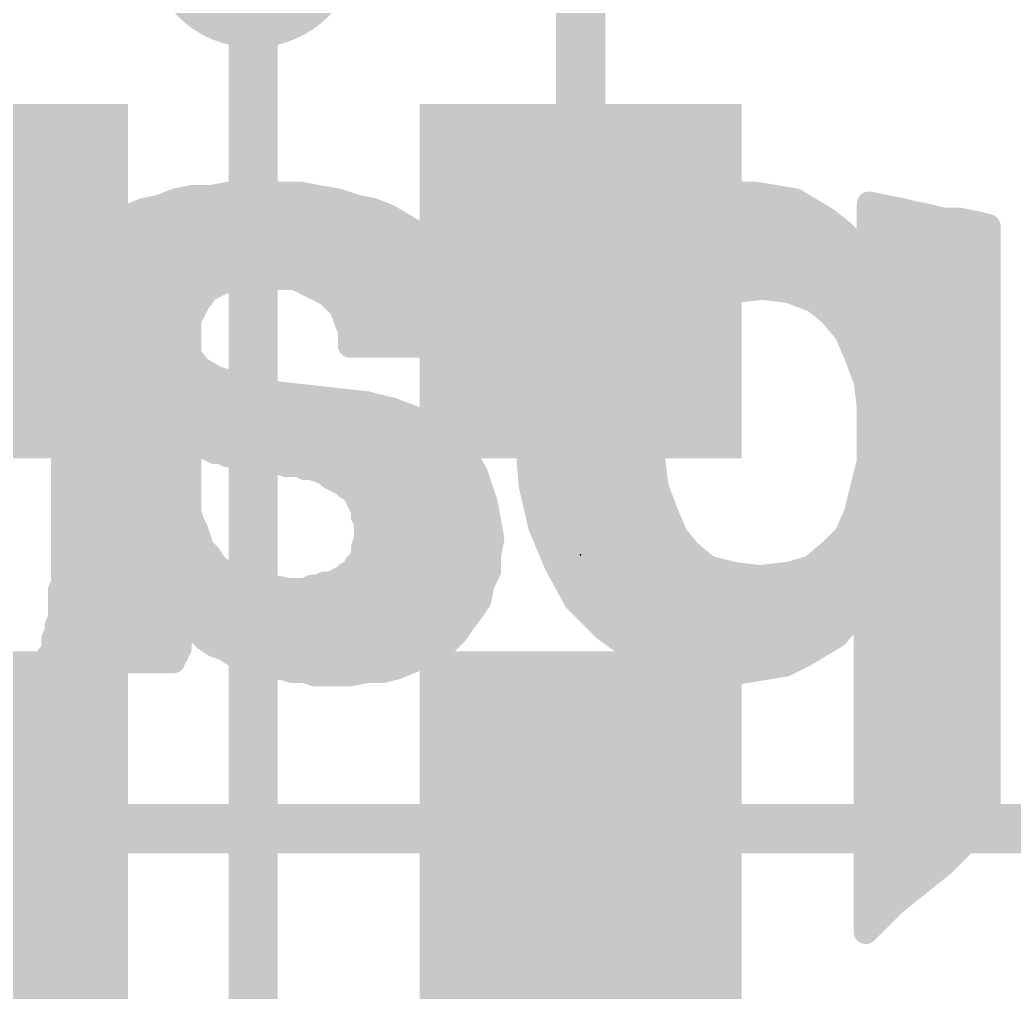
# Model space of a CAD drawing. Extents: x -12.7 to 30.6, y -10.2 to 25.5.
# Drawn here: x 16.294 to 19.379, y 6.262 to 9.281 of the extents above; entities that cross this region are included whole.
import ezdxf

# ---------------------------------------------------------------- set-up
doc = ezdxf.new("R2010")
doc.units = 0
for name, color, linetype in [('1', 12, 'CONTINUOUS'), ('16', 132, 'CONTINUOUS'), ('18', 110, 'CONTINUOUS'), ('22', 40, 'CONTINUOUS'), ('23', 53, 'CONTINUOUS')]:
    doc.layers.add(name, color=color, linetype=linetype)

# ---------------------------------------------------------------- blocks, each defined once
blk = doc.blocks.new('RECT')
blk.add_solid([(-0.5, -0.5), (0.5, -0.5), (-0.5, 0.5), (0.5, 0.5)])
blk = doc.blocks.new('ROUNDV')
at = {"const_width": 0.5}
blk.add_lwpolyline([(0, -0.25, 1), (0, 0.25, 1), (0, -0.25)], format="xyb", dxfattribs=at)

msp = doc.modelspace()

# ---------------------------------------------------------------- linework, layer by layer
at = {"layer": '1', "const_width": 0.1524}
for points in [[(18.034, 9.525), (18.034, 8.47)], [(18.034, 6.77), (16.129, 6.77)], [(19.939, 6.77), (18.034, 6.77)]]:
    msp.add_lwpolyline(points, dxfattribs=at)
at = {"layer": '1', "const_width": 0.0762}
for points in [[(17.9959, 8.47, 1), (18.0721, 8.47)], [(18.034, 6.8081, 1), (18.034, 6.7319)], [(18.034, 6.7319, 1), (18.034, 6.8081)]]:
    msp.add_lwpolyline(points, format="xyb", dxfattribs=at)
at = {"layer": '16', "const_width": 0.1524}
msp.add_lwpolyline([(17.018, 9.525), (17.018, 5.842)], dxfattribs=at)
at = {"layer": '22', "const_width": 0.0762}
for points in [[(16.829, 8.73), (16.779, 8.72)], [(16.889, 8.73), (16.829, 8.73)], [(16.939, 8.74), (16.889, 8.73)], [(17.169, 8.74), (16.939, 8.74)], [(17.219, 8.73), (17.169, 8.74)], [(17.279, 8.72), (17.219, 8.73)], [(18.359, 8.73), (18.219, 8.68)], [(18.509, 8.74), (18.359, 8.73)], [(18.579, 8.74), (18.509, 8.74)], [(18.639, 8.73), (18.579, 8.74)], [(18.699, 8.72), (18.639, 8.73)], [(16.729, 8.7), (16.679, 8.69)], [(16.779, 8.72), (16.729, 8.7)], [(17.339, 8.7), (17.279, 8.72)], [(17.389, 8.69), (17.339, 8.7)], [(18.749, 8.69), (18.699, 8.72)], [(18.979, 8.7), (18.929, 8.71)], [(18.929, 8.71), (18.929, 8.53)], [(19.029, 8.69), (18.979, 8.7)], [(16.629, 8.67), (16.589, 8.64)], [(16.679, 8.69), (16.629, 8.67)], [(16.671, 8.6868), (17.397, 8.6868)], [(17.439, 8.67), (17.389, 8.69)], [(17.489, 8.64), (17.439, 8.67)], [(18.219, 8.68), (18.109, 8.61)], [(18.238, 8.6868), (18.7543, 8.6868)], [(18.799, 8.66), (18.749, 8.69)], [(18.929, 8.6868), (19.0418, 8.6868)], [(19.069, 8.68), (19.029, 8.69)], [(19.119, 8.67), (19.069, 8.68)], [(19.159, 8.66), (19.119, 8.67)], [(16.589, 8.64), (16.549, 8.61)], [(17.539, 8.61), (17.489, 8.64)], [(18.849, 8.62), (18.799, 8.66)], [(19.209, 8.66), (19.159, 8.66)], [(19.259, 8.65), (19.209, 8.66)], [(19.299, 8.64), (19.259, 8.65)], [(19.299, 6.79), (19.299, 8.64)], [(16.549, 8.61), (16.509, 8.58)], [(16.5498, 8.6106), (17.538, 8.6106)], [(17.579, 8.58), (17.539, 8.61)], [(18.109, 8.61), (18.019, 8.51)], [(18.1099, 8.6106), (18.8584, 8.6106)], [(18.889, 8.58), (18.849, 8.62)], [(18.929, 8.6106), (19.299, 8.6106)], [(16.509, 8.58), (16.479, 8.54)], [(17.609, 8.54), (17.579, 8.58)], [(18.929, 8.53), (18.889, 8.58)], [(16.479, 8.54), (16.459, 8.5)], [(17.639, 8.49), (17.609, 8.54)], [(16.4762, 8.5344), (17.6124, 8.5344)], [(18.019, 8.51), (17.949, 8.4)], [(18.041, 8.5344), (18.9255, 8.5344)], [(18.929, 8.5344), (19.299, 8.5344)], [(16.459, 8.5), (16.439, 8.45)], [(16.949, 8.47), (16.969, 8.48)], [(16.969, 8.48), (17.149, 8.48)], [(17.149, 8.48), (17.169, 8.47)], [(17.669, 8.45), (17.639, 8.49)], [(16.439, 8.45), (16.429, 8.4)], [(16.4423, 8.4582), (16.9054, 8.4582)], [(16.869, 8.44), (16.889, 8.45)], [(16.889, 8.45), (16.909, 8.46)], [(16.909, 8.46), (16.929, 8.47)], [(16.929, 8.47), (16.949, 8.47)], [(17.169, 8.47), (17.189, 8.46)], [(17.189, 8.46), (17.209, 8.45)], [(17.1926, 8.4582), (17.6629, 8.4582)], [(17.209, 8.45), (17.229, 8.44)], [(17.689, 8.39), (17.669, 8.45)], [(17.986, 8.4582), (19.299, 8.4582)], [(18.509, 8.44), (18.599, 8.45)], [(18.599, 8.45), (18.679, 8.44)], [(16.849, 8.41), (16.859, 8.42)], [(16.859, 8.42), (16.869, 8.44)], [(17.229, 8.44), (17.249, 8.43)], [(17.249, 8.43), (17.259, 8.42)], [(17.259, 8.42), (17.279, 8.4)], [(18.439, 8.41), (18.509, 8.44)], [(18.679, 8.44), (18.759, 8.41)], [(16.429, 8.4), (16.429, 7.53)], [(16.829, 8.37), (16.839, 8.39)], [(16.839, 8.39), (16.849, 8.41)], [(17.279, 8.4), (17.289, 8.39)], [(17.289, 8.39), (17.299, 8.37)], [(17.699, 8.33), (17.689, 8.39)], [(17.949, 8.4), (17.909, 8.27)], [(18.379, 8.37), (18.439, 8.41)], [(18.759, 8.41), (18.809, 8.37)], [(16.429, 8.382), (16.835, 8.382)], [(16.819, 8.35), (16.829, 8.37)], [(17.293, 8.382), (17.6903, 8.382)], [(17.299, 8.37), (17.309, 8.34)], [(17.9435, 8.382), (18.397, 8.382)], [(18.329, 8.31), (18.379, 8.37)], [(18.794, 8.382), (19.299, 8.382)], [(18.809, 8.37), (18.859, 8.31)], [(16.819, 8.24), (16.819, 8.35)], [(17.309, 8.34), (17.319, 8.32)], [(17.709, 8.27), (17.699, 8.33)], [(16.429, 8.3058), (16.819, 8.3058)], [(17.319, 8.32), (17.319, 8.27)], [(17.319, 8.3058), (17.703, 8.3058)], [(17.92, 8.3058), (18.3272, 8.3058)], [(18.299, 8.24), (18.329, 8.31)], [(18.859, 8.31), (18.889, 8.24)], [(18.8608, 8.3058), (19.299, 8.3058)], [(17.319, 8.27), (17.709, 8.27)], [(17.909, 8.27), (17.879, 8.13)], [(16.849, 8.2), (16.819, 8.24)], [(18.269, 8.16), (18.299, 8.24)], [(18.889, 8.24), (18.919, 8.16)], [(16.429, 8.2296), (16.8268, 8.2296)], [(16.899, 8.17), (16.849, 8.2)], [(17.9003, 8.2296), (18.2951, 8.2296)], [(18.8929, 8.2296), (19.299, 8.2296)], [(16.959, 8.15), (16.899, 8.17)], [(16.429, 8.1534), (16.9488, 8.1534)], [(17.029, 8.13), (16.959, 8.15)], [(17.884, 8.1534), (18.2682, 8.1534)], [(18.259, 8.08), (18.269, 8.16)], [(18.919, 8.16), (18.929, 8.08)], [(18.9198, 8.1534), (19.299, 8.1534)], [(17.029, 8.13), (16.979, 7.93)], [(16.979, 7.93), (17.029, 8.13)], [(17.099, 8.12), (17.029, 8.13)], [(17.189, 8.11), (17.099, 8.12)], [(17.279, 8.1), (17.189, 8.11)], [(17.879, 8.13), (17.869, 7.98)], [(16.429, 8.0772), (17.0158, 8.0772)], [(17.0158, 8.0772), (17.2703, 8.0772)], [(17.199, 7.89), (17.279, 8.1)], [(17.279, 8.1), (17.199, 7.89)], [(17.2703, 8.0772), (17.4202, 8.0772)], [(17.369, 8.09), (17.279, 8.1)], [(17.449, 8.07), (17.369, 8.09)], [(17.8755, 8.0772), (18.259, 8.0772)], [(18.259, 7.99), (18.259, 8.08)], [(18.929, 8.08), (18.929, 7.91)], [(18.929, 8.0772), (19.299, 8.0772)], [(17.529, 8.04), (17.449, 8.07)], [(17.599, 8), (17.529, 8.04)], [(16.429, 8.001), (16.9968, 8.001)], [(16.9968, 8.001), (17.2413, 8.001)], [(17.2413, 8.001), (17.5973, 8.001)], [(17.669, 7.94), (17.599, 8)], [(18.259, 7.99), (17.869, 7.98)], [(17.869, 7.98), (18.259, 7.99)], [(17.8704, 8.001), (18.259, 8.001)], [(18.259, 7.91), (18.259, 7.99)], [(18.929, 8.001), (19.299, 8.001)], [(16.819, 7.75), (16.819, 7.98)], [(16.819, 7.98), (16.829, 7.97)], [(16.829, 7.97), (16.839, 7.96)], [(16.839, 7.96), (16.859, 7.96)], [(16.859, 7.96), (16.879, 7.95)], [(17.869, 7.98), (17.879, 7.84)], [(16.429, 7.9248), (16.819, 7.9248)], [(16.879, 7.95), (16.899, 7.94)], [(16.899, 7.94), (16.919, 7.94)], [(16.919, 7.94), (16.939, 7.93)], [(16.939, 7.93), (16.979, 7.93)], [(16.979, 7.93), (16.999, 7.92)], [(16.9894, 7.9248), (17.2123, 7.9248)], [(17.2123, 7.9248), (17.6777, 7.9248)], [(17.709, 7.87), (17.669, 7.94)], [(17.8729, 7.9248), (18.259, 7.9248)], [(18.929, 7.9248), (19.299, 7.9248)], [(16.999, 7.92), (17.019, 7.92)], [(17.019, 7.92), (17.049, 7.91)], [(17.049, 7.91), (17.089, 7.91)], [(17.089, 7.91), (17.119, 7.9)], [(17.119, 7.9), (17.159, 7.9)], [(17.159, 7.9), (17.179, 7.89)], [(18.269, 7.83), (18.259, 7.91)], [(18.929, 7.91), (18.909, 7.83)], [(17.179, 7.89), (17.199, 7.89)], [(17.199, 7.89), (17.229, 7.88)], [(17.229, 7.88), (17.249, 7.87)], [(17.249, 7.87), (17.259, 7.86)], [(17.259, 7.86), (17.279, 7.85)], [(17.739, 7.78), (17.709, 7.87)], [(16.429, 7.8486), (16.819, 7.8486)], [(17.279, 7.85), (17.299, 7.84)], [(17.2818, 7.8486), (17.7161, 7.8486)], [(17.299, 7.84), (17.309, 7.83)], [(17.309, 7.83), (17.329, 7.82)], [(17.8784, 7.8486), (18.2667, 7.8486)], [(17.879, 7.84), (17.909, 7.71)], [(18.299, 7.75), (18.269, 7.83)], [(18.909, 7.83), (18.889, 7.75)], [(18.9137, 7.8486), (19.299, 7.8486)], [(17.329, 7.82), (17.339, 7.8)], [(17.339, 7.8), (17.349, 7.78)], [(16.429, 7.7724), (16.819, 7.7724)], [(17.349, 7.78), (17.359, 7.76)], [(17.3528, 7.7724), (17.7404, 7.7724)], [(17.759, 7.67), (17.739, 7.78)], [(17.8946, 7.7724), (18.2906, 7.7724)], [(18.8946, 7.7724), (19.299, 7.7724)], [(16.829, 7.72), (16.819, 7.75)], [(17.359, 7.76), (17.359, 7.74)], [(17.359, 7.74), (17.369, 7.72)], [(17.959, 7.59), (18.299, 7.75)], [(18.299, 7.75), (17.959, 7.59)], [(18.329, 7.68), (18.299, 7.75)], [(18.889, 7.75), (18.859, 7.68)], [(16.839, 7.7), (16.829, 7.72)], [(17.369, 7.72), (17.369, 7.67)], [(17.909, 7.71), (17.959, 7.59)], [(16.429, 7.6962), (16.8403, 7.6962)], [(16.849, 7.67), (16.839, 7.7)], [(17.369, 7.6962), (17.7542, 7.6962)], [(17.9148, 7.6962), (18.1847, 7.6962)], [(18.1847, 7.6962), (18.3221, 7.6962)], [(18.369, 7.63), (18.329, 7.68)], [(18.859, 7.68), (18.809, 7.63)], [(18.8659, 7.6962), (19.299, 7.6962)], [(16.859, 7.64), (16.849, 7.67)], [(17.369, 7.67), (17.359, 7.64)], [(17.749, 7.62), (17.759, 7.67)], [(16.429, 7.62), (16.879, 7.62)], [(16.879, 7.62), (16.859, 7.64)], [(16.899, 7.59), (16.879, 7.62)], [(17.359, 7.62), (17.349, 7.6)], [(17.359, 7.64), (17.359, 7.62)], [(17.359, 7.62), (17.749, 7.62)], [(17.749, 7.57), (17.749, 7.62)], [(17.9465, 7.62), (18.0228, 7.62)], [(18.0228, 7.62), (18.381, 7.62)], [(18.429, 7.58), (18.369, 7.63)], [(18.809, 7.63), (18.749, 7.58)], [(18.797, 7.62), (19.299, 7.62)], [(16.919, 7.57), (16.899, 7.59)], [(17.339, 7.59), (17.329, 7.57)], [(17.349, 7.6), (17.339, 7.59)], [(17.959, 7.59), (18.019, 7.48)], [(16.949, 7.55), (16.919, 7.57)], [(17.309, 7.56), (17.299, 7.55)], [(17.329, 7.57), (17.309, 7.56)], [(17.729, 7.53), (17.749, 7.57)], [(18.509, 7.56), (18.429, 7.58)], [(18.589, 7.55), (18.509, 7.56)], [(18.679, 7.56), (18.589, 7.55)], [(18.749, 7.58), (18.679, 7.56)], [(16.429, 7.53), (16.419, 7.51)], [(16.429, 7.5438), (16.9738, 7.5438)], [(16.989, 7.54), (16.949, 7.55)], [(17.029, 7.52), (16.989, 7.54)], [(17.239, 7.53), (17.219, 7.52)], [(17.259, 7.53), (17.239, 7.53)], [(17.279, 7.54), (17.259, 7.53)], [(17.299, 7.55), (17.279, 7.54)], [(17.2866, 7.5438), (17.7359, 7.5438)], [(17.719, 7.48), (17.729, 7.53)], [(17.9842, 7.5438), (19.299, 7.5438)], [(16.419, 7.51), (16.419, 7.42)], [(17.079, 7.52), (17.029, 7.52)], [(17.129, 7.51), (17.079, 7.52)], [(17.179, 7.51), (17.129, 7.51)], [(17.199, 7.52), (17.179, 7.51)], [(17.219, 7.52), (17.199, 7.52)], [(16.419, 7.4676), (17.7107, 7.4676)], [(17.699, 7.45), (17.719, 7.48)], [(18.019, 7.48), (18.109, 7.39)], [(18.0314, 7.4676), (18.9071, 7.4676)], [(18.869, 7.42), (18.909, 7.47)], [(18.909, 7.47), (18.919, 7.47)], [(18.919, 7.47), (18.919, 6.45)], [(18.919, 7.4676), (19.299, 7.4676)], [(16.799, 7.37), (16.799, 7.43)], [(16.799, 7.43), (16.819, 7.4)], [(17.669, 7.41), (17.699, 7.45)], [(16.419, 7.42), (16.409, 7.4)], [(16.409, 7.4), (16.409, 7.38)], [(16.819, 7.4), (16.849, 7.38)], [(17.649, 7.38), (17.669, 7.41)], [(18.829, 7.37), (18.869, 7.42)], [(16.409, 7.38), (16.399, 7.36)], [(16.409, 7.3914), (16.799, 7.3914)], [(16.789, 7.36), (16.799, 7.37)], [(16.8319, 7.3914), (17.6566, 7.3914)], [(16.849, 7.38), (16.869, 7.36)], [(17.619, 7.35), (17.649, 7.38)], [(18.1076, 7.3914), (18.8461, 7.3914)], [(18.109, 7.39), (18.219, 7.31)], [(18.779, 7.34), (18.829, 7.37)], [(18.919, 7.3914), (19.299, 7.3914)], [(16.399, 7.36), (16.399, 7.33)], [(16.789, 7.33), (16.789, 7.36)], [(16.869, 7.36), (16.899, 7.34)], [(16.899, 7.34), (16.929, 7.33)], [(17.579, 7.33), (17.619, 7.35)], [(18.729, 7.31), (18.779, 7.34)], [(16.389, 7.31), (16.379, 7.3)], [(16.399, 7.33), (16.389, 7.31)], [(16.3916, 7.3152), (16.779, 7.3152)], [(16.769, 7.3), (16.779, 7.31)], [(16.779, 7.32), (16.789, 7.33)], [(16.779, 7.31), (16.779, 7.32)], [(16.929, 7.33), (16.959, 7.31)], [(16.9512, 7.3152), (17.5568, 7.3152)], [(16.959, 7.31), (16.989, 7.3)], [(17.509, 7.29), (17.549, 7.31)], [(17.549, 7.31), (17.579, 7.33)], [(18.2119, 7.3152), (18.7377, 7.3152)], [(18.219, 7.31), (18.339, 7.27)], [(18.669, 7.28), (18.729, 7.31)], [(18.919, 7.3152), (19.299, 7.3152)], [(16.379, 7.3), (16.379, 7.29)], [(16.379, 7.29), (16.769, 7.29)], [(16.769, 7.29), (16.769, 7.3)], [(16.989, 7.3), (17.019, 7.29)], [(17.019, 7.29), (17.049, 7.28)], [(17.049, 7.28), (17.079, 7.27)], [(17.459, 7.27), (17.509, 7.29)], [(18.609, 7.27), (18.669, 7.28)], [(17.079, 7.27), (17.109, 7.27)], [(17.109, 7.27), (17.139, 7.26)], [(17.139, 7.26), (17.179, 7.26)], [(17.179, 7.26), (17.209, 7.25)], [(17.209, 7.25), (17.319, 7.25)], [(17.319, 7.25), (17.369, 7.26)], [(17.369, 7.26), (17.419, 7.26)], [(17.419, 7.26), (17.459, 7.27)], [(18.339, 7.27), (18.489, 7.25)], [(18.489, 7.25), (18.549, 7.26)], [(18.549, 7.26), (18.609, 7.27)], [(18.919, 7.239), (19.299, 7.239)], [(18.919, 7.1628), (19.299, 7.1628)], [(18.919, 7.0866), (19.299, 7.0866)], [(18.919, 7.0104), (19.299, 7.0104)], [(18.919, 6.9342), (19.299, 6.9342)], [(18.919, 6.858), (19.299, 6.858)], [(18.919, 6.7818), (19.2888, 6.7818)], [(19.249, 6.75), (19.299, 6.79)], [(19.209, 6.71), (19.249, 6.75)], [(18.919, 6.7056), (19.2046, 6.7056)], [(19.159, 6.66), (19.209, 6.71)], [(19.109, 6.62), (19.159, 6.66)], [(18.919, 6.6294), (19.1208, 6.6294)], [(19.059, 6.58), (19.109, 6.62)], [(19.009, 6.54), (19.059, 6.58)], [(18.919, 6.5532), (19.0255, 6.5532)], [(18.959, 6.49), (19.009, 6.54)], [(18.919, 6.45), (18.959, 6.49)], [(18.919, 6.477), (18.946, 6.477)]]:
    msp.add_lwpolyline(points, dxfattribs=at)
at = {"layer": '22', "const_width": 0.0381}
for points in [[(16.829, 8.7491, 1), (16.829, 8.711)], [(16.8327, 8.7113, 1), (16.8253, 8.7487)], [(16.8853, 8.7487, 1), (16.8927, 8.7113)], [(16.889, 8.711, 1), (16.889, 8.7491)], [(16.939, 8.7591, 1), (16.939, 8.721)], [(16.9427, 8.7213, 1), (16.9353, 8.7587)], [(17.1727, 8.7587, 1), (17.1653, 8.7213)], [(17.169, 8.721, 1), (17.169, 8.7591)], [(17.2221, 8.7488, 1), (17.2159, 8.7112)], [(17.2153, 8.7113, 1), (17.2227, 8.7487)], [(18.3577, 8.749, 1), (18.3603, 8.711)], [(18.3654, 8.7121, 1), (18.3526, 8.7479)], [(18.509, 8.7591, 1), (18.509, 8.721)], [(18.5103, 8.721, 1), (18.5077, 8.759)], [(18.5821, 8.7588, 1), (18.5759, 8.7212)], [(18.579, 8.721, 1), (18.579, 8.7591)], [(18.6421, 8.7488, 1), (18.6359, 8.7112)], [(18.6359, 8.7112, 1), (18.6421, 8.7488)], [(16.7219, 8.7177, 1), (16.7361, 8.6823)], [(16.7327, 8.6813, 1), (16.7253, 8.7187)], [(16.7753, 8.7387, 1), (16.7827, 8.7013)], [(16.7861, 8.7023, 1), (16.7719, 8.7377)], [(17.285, 8.7381, 1), (17.273, 8.7019)], [(17.2759, 8.7012, 1), (17.2821, 8.7388)], [(17.3427, 8.7187, 1), (17.3353, 8.6813)], [(17.333, 8.6819, 1), (17.345, 8.7181)], [(18.7088, 8.7363, 1), (18.6892, 8.7037)], [(18.6959, 8.7012, 1), (18.7021, 8.7388)], [(18.9327, 8.7287, 1), (18.9253, 8.6913)], [(18.9481, 8.71, 1), (18.91, 8.71)], [(18.9827, 8.7187, 1), (18.9753, 8.6813)], [(18.9753, 8.6813, 1), (18.9827, 8.7187)], [(16.6219, 8.6877, 1), (16.6361, 8.6523)], [(16.6404, 8.6548, 1), (16.6176, 8.6852)], [(16.671, 8.7058, 1), (16.671, 8.6677)], [(16.6753, 8.7087, 1), (16.6827, 8.6713)], [(16.6861, 8.6723, 1), (16.6719, 8.7077)], [(17.3961, 8.7077, 1), (17.3819, 8.6723)], [(17.3853, 8.6713, 1), (17.3927, 8.7087)], [(17.397, 8.6677, 1), (17.397, 8.7058)], [(17.4488, 8.6863, 1), (17.4292, 8.6537)], [(17.4319, 8.6523, 1), (17.4461, 8.6877)], [(18.2126, 8.6979, 1), (18.2254, 8.6621)], [(18.2292, 8.6639, 1), (18.2088, 8.6961)], [(18.238, 8.7058, 1), (18.238, 8.6677)], [(18.7588, 8.7063, 1), (18.7392, 8.6737)], [(18.7392, 8.6737, 1), (18.7588, 8.7063)], [(18.7543, 8.6677, 1), (18.7543, 8.7058)], [(18.929, 8.7058, 1), (18.929, 8.6677)], [(19.0336, 8.7085, 1), (19.0244, 8.6715)], [(19.0253, 8.6713, 1), (19.0327, 8.7087)], [(19.0418, 8.6677, 1), (19.0418, 8.7058)], [(19.0727, 8.6987, 1), (19.0653, 8.6613)], [(19.0644, 8.6615, 1), (19.0736, 8.6985)], [(19.1236, 8.6885, 1), (19.1144, 8.6515)], [(19.1153, 8.6513, 1), (19.1227, 8.6887)], [(16.5776, 8.6552, 1), (16.6004, 8.6248)], [(16.6004, 8.6248, 1), (16.5776, 8.6552)], [(17.4988, 8.6563, 1), (17.4792, 8.6237)], [(17.4792, 8.6237, 1), (17.4988, 8.6563)], [(18.8109, 8.6749, 1), (18.7871, 8.6451)], [(18.7892, 8.6437, 1), (18.8088, 8.6763)], [(19.159, 8.6791, 1), (19.159, 8.641)], [(19.1544, 8.6415, 1), (19.1636, 8.6785)], [(19.2127, 8.6787, 1), (19.2053, 8.6413)], [(19.209, 8.641, 1), (19.209, 8.6791)], [(19.2636, 8.6685, 1), (19.2544, 8.6315)], [(19.2553, 8.6313, 1), (19.2627, 8.6687)], [(19.318, 8.64, 1), (19.2799, 8.64)], [(19.2944, 8.6215, 1), (19.3036, 8.6585)], [(16.5376, 8.6252, 1), (16.5604, 8.5948)], [(16.5498, 8.6296, 1), (16.5498, 8.5915)], [(16.5604, 8.5948, 1), (16.5376, 8.6252)], [(17.5504, 8.6252, 1), (17.5276, 8.5948)], [(17.5292, 8.5937, 1), (17.5488, 8.6263)], [(17.538, 8.5915, 1), (17.538, 8.6296)], [(18.0988, 8.6261, 1), (18.1192, 8.5939)], [(18.1099, 8.6296, 1), (18.1099, 8.5915)], [(18.1232, 8.5973, 1), (18.0948, 8.6227)], [(18.8625, 8.6335, 1), (18.8355, 8.6065)], [(18.8371, 8.6051, 1), (18.8609, 8.6349)], [(18.8584, 8.5915, 1), (18.8584, 8.6296)], [(18.929, 8.6296, 1), (18.929, 8.5915)], [(19.299, 8.5915, 1), (19.299, 8.6296)], [(16.4976, 8.5952, 1), (16.5204, 8.5648)], [(16.5242, 8.5686, 1), (16.4938, 8.5914)], [(17.5942, 8.5914, 1), (17.5638, 8.5686)], [(17.5676, 8.5648, 1), (17.5904, 8.5952)], [(18.9039, 8.5919, 1), (18.8741, 8.5681)], [(18.8755, 8.5665, 1), (18.9025, 8.5935)], [(16.496, 8.5315, 1), (16.462, 8.5485)], [(17.6253, 8.5498, 1), (17.5927, 8.5302)], [(16.4762, 8.5534, 1), (16.4762, 8.5153)], [(16.4638, 8.5514, 1), (16.4942, 8.5286)], [(17.5938, 8.5286, 1), (17.6242, 8.5514)], [(17.6124, 8.5153, 1), (17.6124, 8.5534)], [(18.0351, 8.4998, 1), (18.0029, 8.5202)], [(18.041, 8.5534, 1), (18.041, 8.5153)], [(18.929, 8.5534, 1), (18.929, 8.5153)], [(18.91, 8.53, 1), (18.9481, 8.53)], [(18.9141, 8.5181, 1), (18.9439, 8.5419)], [(18.9255, 8.5153, 1), (18.9255, 8.5534)], [(19.299, 8.5153, 1), (19.299, 8.5534)], [(16.442, 8.5085, 1), (16.476, 8.4915)], [(16.4767, 8.4929, 1), (16.4413, 8.5071)], [(16.969, 8.4991, 1), (16.969, 8.461)], [(16.9775, 8.463, 1), (16.9605, 8.497)], [(17.1575, 8.497, 1), (17.1405, 8.463)], [(17.149, 8.461, 1), (17.149, 8.4991)], [(17.6542, 8.5014, 1), (17.6238, 8.4786)], [(17.6227, 8.4802, 1), (17.6553, 8.4998)], [(18.0048, 8.5227, 1), (18.0332, 8.4973)], [(16.4577, 8.4463, 1), (16.4203, 8.4537)], [(16.4423, 8.4772, 1), (16.4423, 8.4391)], [(16.8805, 8.467, 1), (16.8975, 8.433)], [(16.8975, 8.433, 1), (16.8805, 8.467)], [(16.9005, 8.477, 1), (16.9175, 8.443)], [(16.9175, 8.443, 1), (16.9005, 8.477)], [(16.9054, 8.4391, 1), (16.9054, 8.4772)], [(16.929, 8.4891, 1), (16.929, 8.451)], [(16.9375, 8.453, 1), (16.9205, 8.487)], [(16.9405, 8.487, 1), (16.9575, 8.453)], [(16.949, 8.451, 1), (16.949, 8.4891)], [(17.1775, 8.487, 1), (17.1605, 8.453)], [(17.1605, 8.453, 1), (17.1775, 8.487)], [(17.1975, 8.477, 1), (17.1805, 8.443)], [(17.1926, 8.4772, 1), (17.1926, 8.4391)], [(17.1805, 8.443, 1), (17.1975, 8.477)], [(17.2175, 8.467, 1), (17.2005, 8.433)], [(17.2005, 8.433, 1), (17.2175, 8.467)], [(17.6871, 8.456, 1), (17.6509, 8.444)], [(17.6629, 8.4391, 1), (17.6629, 8.4772)], [(17.986, 8.4772, 1), (17.986, 8.4391)], [(18.6014, 8.4689, 1), (18.5966, 8.4311)], [(18.6011, 8.4311, 1), (18.5969, 8.4689)], [(19.299, 8.4391, 1), (19.299, 8.4772)], [(16.4213, 8.4571, 1), (16.4567, 8.4429)], [(16.8725, 8.4065, 1), (16.8455, 8.4335)], [(16.8605, 8.457, 1), (16.8775, 8.423)], [(16.886, 8.4315, 1), (16.852, 8.4485)], [(17.2375, 8.457, 1), (17.2205, 8.423)], [(17.2205, 8.423, 1), (17.2375, 8.457)], [(17.2625, 8.4435, 1), (17.2355, 8.4165)], [(17.2725, 8.4335, 1), (17.2455, 8.4065)], [(17.2405, 8.413, 1), (17.2575, 8.447)], [(17.6538, 8.4386, 1), (17.6842, 8.4614)], [(18.5069, 8.4589, 1), (18.5111, 8.4211)], [(18.5165, 8.4225, 1), (18.5015, 8.4575)], [(18.6857, 8.4578, 1), (18.6723, 8.4222)], [(18.6766, 8.4211, 1), (18.6814, 8.4589)], [(16.4103, 8.4037, 1), (16.4477, 8.3963)], [(16.4481, 8.4, 1), (16.41, 8.4)], [(16.856, 8.3815, 1), (16.822, 8.3985)], [(16.8355, 8.4235, 1), (16.8625, 8.3965)], [(16.866, 8.4015, 1), (16.832, 8.4185)], [(16.842, 8.4285, 1), (16.876, 8.4115)], [(17.2455, 8.4065, 1), (17.2725, 8.4335)], [(17.2925, 8.4135, 1), (17.2655, 8.3865)], [(17.2655, 8.3865, 1), (17.2925, 8.4135)], [(17.306, 8.3985, 1), (17.272, 8.3815)], [(17.2755, 8.3765, 1), (17.3025, 8.4035)], [(17.7078, 8.3931, 1), (17.6702, 8.3869)], [(17.9329, 8.4102, 1), (17.9651, 8.3898)], [(17.9672, 8.3944, 1), (17.9308, 8.4056)], [(18.4315, 8.4275, 1), (18.4465, 8.3925)], [(18.4496, 8.3941, 1), (18.4284, 8.4259)], [(18.7709, 8.4249, 1), (18.7471, 8.3951)], [(18.7523, 8.3922, 1), (18.7657, 8.4278)], [(16.429, 8.401, 1), (16.429, 8.3629)], [(16.812, 8.3785, 1), (16.846, 8.3615)], [(16.846, 8.3615, 1), (16.812, 8.3785)], [(16.822, 8.3985, 1), (16.856, 8.3815)], [(16.835, 8.3629, 1), (16.835, 8.401)], [(17.293, 8.401, 1), (17.293, 8.3629)], [(17.3171, 8.376, 1), (17.2809, 8.364)], [(17.282, 8.3615, 1), (17.316, 8.3785)], [(17.6709, 8.384, 1), (17.7071, 8.396)], [(17.6903, 8.3629, 1), (17.6903, 8.401)], [(17.9435, 8.401, 1), (17.9435, 8.3629)], [(18.3684, 8.3859, 1), (18.3896, 8.3541)], [(18.3936, 8.3578, 1), (18.3644, 8.3822)], [(18.397, 8.3629, 1), (18.397, 8.401)], [(18.794, 8.401, 1), (18.794, 8.3629)], [(18.8236, 8.3822, 1), (18.7944, 8.3578)], [(18.7971, 8.3551, 1), (18.8209, 8.3849)], [(19.299, 8.3629, 1), (19.299, 8.401)], [(16.838, 8.35, 1), (16.7999, 8.35)], [(16.802, 8.3585, 1), (16.836, 8.3415)], [(17.326, 8.3485, 1), (17.292, 8.3315)], [(17.2909, 8.334, 1), (17.3271, 8.346)], [(17.7178, 8.3331, 1), (17.6802, 8.3269)], [(16.429, 8.3248, 1), (16.429, 8.2867)], [(16.819, 8.2867, 1), (16.819, 8.3248)], [(17.338, 8.32, 1), (17.2999, 8.32)], [(17.319, 8.3248, 1), (17.319, 8.2867)], [(17.302, 8.3115, 1), (17.336, 8.3285)], [(17.6802, 8.3269, 1), (17.7178, 8.3331)], [(17.703, 8.2867, 1), (17.703, 8.3248)], [(17.92, 8.3248, 1), (17.92, 8.2867)], [(18.3144, 8.3222, 1), (18.3436, 8.2978)], [(18.3465, 8.3025, 1), (18.3115, 8.3175)], [(18.3272, 8.2867, 1), (18.3272, 8.3248)], [(18.8765, 8.3175, 1), (18.8415, 8.3025)], [(18.8608, 8.3248, 1), (18.8608, 8.2867)], [(18.8444, 8.2978, 1), (18.8736, 8.3222)], [(19.299, 8.2867, 1), (19.299, 8.3248)], [(17.319, 8.289, 1), (17.319, 8.2509)], [(17.709, 8.2509, 1), (17.709, 8.289)], [(17.9276, 8.266, 1), (17.8904, 8.274)], [(16.8342, 8.2514, 1), (16.8038, 8.2286)], [(17.2999, 8.27, 1), (17.338, 8.27)], [(17.6902, 8.2669, 1), (17.7278, 8.2731)], [(17.8908, 8.2756, 1), (17.9272, 8.2644)], [(18.3168, 8.2333, 1), (18.2812, 8.2467)], [(18.9068, 8.2467, 1), (18.8712, 8.2333)], [(16.429, 8.2486, 1), (16.429, 8.2105)], [(16.7999, 8.24, 1), (16.838, 8.24)], [(16.8268, 8.2105, 1), (16.8268, 8.2486)], [(16.8588, 8.2163, 1), (16.8392, 8.1837)], [(17.9003, 8.2486, 1), (17.9003, 8.2105)], [(18.2815, 8.2475, 1), (18.3165, 8.2325)], [(18.2951, 8.2105, 1), (18.2951, 8.2486)], [(18.8715, 8.2325, 1), (18.9065, 8.2475)], [(18.8929, 8.2486, 1), (18.8929, 8.2105)], [(19.299, 8.2105, 1), (19.299, 8.2486)], [(16.8338, 8.1886, 1), (16.8642, 8.2114)], [(16.905, 8.1881, 1), (16.893, 8.1519)], [(16.429, 8.1724, 1), (16.429, 8.1343)], [(16.8892, 8.1537, 1), (16.9088, 8.1863)], [(16.9642, 8.1683, 1), (16.9538, 8.1317)], [(16.9488, 8.1343, 1), (16.9488, 8.1724)], [(16.953, 8.1319, 1), (16.965, 8.1681)], [(17.884, 8.1724, 1), (17.884, 8.1343)], [(18.2512, 8.1667, 1), (18.2868, 8.1533)], [(18.2879, 8.1576, 1), (18.2501, 8.1624)], [(18.2682, 8.1343, 1), (18.2682, 8.1724)], [(18.9379, 8.1624, 1), (18.9001, 8.1576)], [(18.9198, 8.1724, 1), (18.9198, 8.1343)], [(18.9012, 8.1533, 1), (18.9368, 8.1667)], [(19.299, 8.1343, 1), (19.299, 8.1724)], [(17.0317, 8.1489, 1), (17.0263, 8.1111)], [(17.0475, 8.1254, 1), (17.0105, 8.1346)], [(17.0475, 8.1254, 1), (17.0105, 8.1346)], [(17.0238, 8.1117, 1), (17.0342, 8.1483)], [(17.1011, 8.1389, 1), (17.0969, 8.1011)], [(17.0963, 8.1011, 1), (17.1017, 8.1389)], [(17.1911, 8.1289, 1), (17.1869, 8.0911)], [(17.1869, 8.0911, 1), (17.1911, 8.1289)], [(17.898, 8.1287, 1), (17.86, 8.1313)], [(17.8604, 8.134, 1), (17.8976, 8.126)], [(16.429, 8.0963, 1), (16.429, 8.0582)], [(17.0158, 8.0963, 1), (17.0158, 8.0582)], [(17.0158, 8.0582, 1), (17.0158, 8.0963)], [(17.2703, 8.0963, 1), (17.2703, 8.0582)], [(17.2811, 8.1189, 1), (17.2769, 8.0811)], [(17.2968, 8.0932, 1), (17.2612, 8.1068)], [(17.2968, 8.0932, 1), (17.2612, 8.1068)], [(17.2703, 8.0582, 1), (17.2703, 8.0963)], [(17.2769, 8.0811, 1), (17.2811, 8.1189)], [(17.3736, 8.1085, 1), (17.3644, 8.0715)], [(17.3669, 8.0711, 1), (17.3711, 8.1089)], [(17.4202, 8.0582, 1), (17.4202, 8.0963)], [(17.8755, 8.0963, 1), (17.8755, 8.0582)], [(18.2781, 8.08, 1), (18.24, 8.08)], [(18.259, 8.0582, 1), (18.259, 8.0963)], [(18.929, 8.0963, 1), (18.929, 8.0582)], [(18.9481, 8.08, 1), (18.91, 8.08)], [(19.299, 8.0582, 1), (19.299, 8.0963)], [(17.4557, 8.0878, 1), (17.4423, 8.0522)], [(17.4444, 8.0515, 1), (17.4536, 8.0885)], [(18.2401, 8.0824, 1), (18.2779, 8.0776)], [(18.9101, 8.0776, 1), (18.9479, 8.0824)], [(17.5385, 8.0565, 1), (17.5195, 8.0235)], [(17.5223, 8.0222, 1), (17.5357, 8.0578)], [(16.429, 8.0201, 1), (16.429, 7.982)], [(16.9968, 8.0201, 1), (16.9968, 7.982)], [(16.9968, 7.982, 1), (16.9968, 8.0201)], [(17.2413, 8.0201, 1), (17.2413, 7.982)], [(17.2413, 7.982, 1), (17.2413, 8.0201)], [(17.6114, 8.0145, 1), (17.5866, 7.9855)], [(17.5895, 7.9835, 1), (17.6085, 8.0165)], [(17.5973, 7.982, 1), (17.5973, 8.0201)], [(17.8704, 8.0201, 1), (17.8704, 7.982)], [(18.2781, 7.99, 1), (18.24, 7.99)], [(18.2595, 7.971, 1), (18.2585, 8.009)], [(18.2595, 7.971, 1), (18.2585, 8.009)], [(18.259, 7.982, 1), (18.259, 8.0201)], [(18.929, 8.0201, 1), (18.929, 7.982)], [(19.299, 7.982, 1), (19.299, 8.0201)], [(16.838, 7.98, 1), (16.7999, 7.98)], [(16.8325, 7.9935, 1), (16.8055, 7.9665)], [(16.8425, 7.9835, 1), (16.8155, 7.9565)], [(16.8155, 7.9565, 1), (16.8425, 7.9835)], [(16.839, 7.979, 1), (16.839, 7.9409)], [(16.8255, 7.9465, 1), (16.8525, 7.9735)], [(16.8675, 7.977, 1), (16.8505, 7.943)], [(16.859, 7.9409, 1), (16.859, 7.979)], [(17.8685, 7.999, 1), (17.8695, 7.961)], [(17.888, 7.9814, 1), (17.85, 7.9786)], [(17.8685, 7.999, 1), (17.8695, 7.961)], [(17.85, 7.9813, 1), (17.888, 7.9787)], [(18.24, 7.99, 1), (18.2781, 7.99)], [(16.429, 7.9439, 1), (16.429, 7.9058)], [(16.819, 7.9058, 1), (16.819, 7.9439)], [(16.8875, 7.967, 1), (16.8705, 7.933)], [(16.8705, 7.933, 1), (16.8875, 7.967)], [(16.899, 7.9591, 1), (16.899, 7.921)], [(16.8905, 7.923, 1), (16.9075, 7.957)], [(16.9275, 7.957, 1), (16.9105, 7.923)], [(16.919, 7.921, 1), (16.919, 7.9591)], [(16.939, 7.9491, 1), (16.939, 7.911)], [(16.9305, 7.913, 1), (16.9475, 7.947)], [(16.9875, 7.947, 1), (16.9705, 7.913)], [(16.9894, 7.9439, 1), (16.9894, 7.9058)], [(16.979, 7.911, 1), (16.979, 7.9491)], [(17.2123, 7.9439, 1), (17.2123, 7.9058)], [(17.2123, 7.9058, 1), (17.2123, 7.9439)], [(17.6855, 7.9495, 1), (17.6525, 7.9305)], [(17.6566, 7.9255, 1), (17.6814, 7.9545)], [(17.6777, 7.9058, 1), (17.6777, 7.9439)], [(17.8729, 7.9439, 1), (17.8729, 7.9058)], [(18.259, 7.9058, 1), (18.259, 7.9439)], [(18.929, 7.9439, 1), (18.929, 7.9058)], [(19.299, 7.9058, 1), (19.299, 7.9439)], [(16.9605, 7.9346, 1), (16.9975, 7.9254)], [(16.9605, 7.9346, 1), (16.9975, 7.9254)], [(16.999, 7.9391, 1), (16.999, 7.901)], [(16.9905, 7.903, 1), (17.0075, 7.937)], [(17.025, 7.9381, 1), (17.013, 7.9019)], [(17.019, 7.901, 1), (17.019, 7.9391)], [(17.049, 7.9291, 1), (17.049, 7.891)], [(17.043, 7.8919, 1), (17.055, 7.9281)], [(17.095, 7.9281, 1), (17.083, 7.8919)], [(17.089, 7.891, 1), (17.089, 7.9291)], [(17.119, 7.9191, 1), (17.119, 7.881)], [(17.113, 7.8819, 1), (17.125, 7.9181)], [(17.1675, 7.917, 1), (17.1505, 7.883)], [(17.159, 7.881, 1), (17.159, 7.9191)], [(18.2779, 7.9124, 1), (18.2401, 7.9076)], [(18.24, 7.91, 1), (18.2781, 7.91)], [(18.91, 7.91, 1), (18.9481, 7.91)], [(18.9475, 7.9054, 1), (18.9105, 7.9146)], [(17.179, 7.9091, 1), (17.179, 7.871)], [(17.1705, 7.873, 1), (17.1875, 7.907)], [(17.205, 7.9081, 1), (17.193, 7.8719)], [(17.1812, 7.8968, 1), (17.2168, 7.8832)], [(17.1812, 7.8968, 1), (17.2168, 7.8832)], [(17.199, 7.871, 1), (17.199, 7.9091)], [(17.2375, 7.897, 1), (17.2205, 7.863)], [(17.223, 7.8619, 1), (17.235, 7.8981)], [(17.2625, 7.8835, 1), (17.2355, 7.8565)], [(17.2675, 7.877, 1), (17.2505, 7.843)], [(17.2405, 7.853, 1), (17.2575, 7.887)], [(17.7271, 7.876, 1), (17.6909, 7.864)], [(17.6925, 7.8605, 1), (17.7255, 7.8795)], [(16.429, 7.8677, 1), (16.429, 7.8296)], [(16.819, 7.8296, 1), (16.819, 7.8677)], [(17.2455, 7.8465, 1), (17.2725, 7.8735)], [(17.2875, 7.867, 1), (17.2705, 7.833)], [(17.2818, 7.8677, 1), (17.2818, 7.8296)], [(17.2705, 7.833, 1), (17.2875, 7.867)], [(17.3125, 7.8535, 1), (17.2855, 7.8265)], [(17.3175, 7.847, 1), (17.3005, 7.813)], [(17.2905, 7.823, 1), (17.3075, 7.857)], [(17.7161, 7.8296, 1), (17.7161, 7.8677)], [(17.8784, 7.8677, 1), (17.8784, 7.8296)], [(17.8976, 7.8443, 1), (17.8604, 7.8357)], [(18.2868, 7.8367, 1), (18.2512, 7.8233)], [(18.2667, 7.8296, 1), (18.2667, 7.8677)], [(18.9275, 7.8254, 1), (18.8905, 7.8346)], [(18.9137, 7.8677, 1), (18.9137, 7.8296)], [(19.299, 7.8296, 1), (19.299, 7.8677)], [(17.2955, 7.8165, 1), (17.3225, 7.8435)], [(17.346, 7.8285, 1), (17.312, 7.8115)], [(17.356, 7.8085, 1), (17.322, 7.7915)], [(17.3205, 7.803, 1), (17.3375, 7.837)], [(17.86, 7.8386, 1), (17.898, 7.8414)], [(18.2501, 7.8276, 1), (18.2879, 7.8324)], [(18.8905, 7.8346, 1), (18.9275, 7.8254)], [(16.429, 7.7915, 1), (16.429, 7.7534)], [(16.819, 7.7534, 1), (16.819, 7.7915)], [(17.322, 7.7915, 1), (17.356, 7.8085)], [(17.366, 7.7885, 1), (17.332, 7.7715)], [(17.332, 7.7715, 1), (17.366, 7.7885)], [(17.3528, 7.7915, 1), (17.3528, 7.7534)], [(17.7577, 7.7834, 1), (17.7203, 7.7766)], [(17.7404, 7.7534, 1), (17.7404, 7.7915)], [(17.8946, 7.7915, 1), (17.8946, 7.7534)], [(18.2906, 7.7534, 1), (18.2906, 7.7915)], [(18.8946, 7.7915, 1), (18.8946, 7.7534)], [(19.299, 7.7534, 1), (19.299, 7.7915)], [(16.8371, 7.756, 1), (16.8009, 7.744)], [(17.3781, 7.76, 1), (17.34, 7.76)], [(17.376, 7.7485, 1), (17.342, 7.7315)], [(17.342, 7.7515, 1), (17.376, 7.7685)], [(17.7209, 7.774, 1), (17.7571, 7.786)], [(18.3165, 7.7575, 1), (18.2815, 7.7425)], [(18.2812, 7.7433, 1), (18.3168, 7.7567)], [(18.3071, 7.7328, 1), (18.2909, 7.7672)], [(18.3071, 7.7328, 1), (18.2909, 7.7672)], [(18.9065, 7.7425, 1), (18.8715, 7.7575)], [(16.7999, 7.75, 1), (16.838, 7.75)], [(16.846, 7.7285, 1), (16.812, 7.7115)], [(16.8109, 7.714, 1), (16.8471, 7.726)], [(17.34, 7.74, 1), (17.3781, 7.74)], [(17.388, 7.72, 1), (17.3499, 7.72)], [(17.352, 7.7115, 1), (17.386, 7.7285)], [(17.9266, 7.7173, 1), (17.8914, 7.7027)], [(18.8705, 7.7546, 1), (18.9075, 7.7454)], [(16.429, 7.7153, 1), (16.429, 7.6772)], [(16.8571, 7.706, 1), (16.8209, 7.694)], [(16.822, 7.6915, 1), (16.856, 7.7085)], [(16.8403, 7.6772, 1), (16.8403, 7.7153)], [(17.369, 7.7153, 1), (17.369, 7.6772)], [(17.7542, 7.6772, 1), (17.7542, 7.7153)], [(17.8904, 7.7057, 1), (17.9276, 7.7143)], [(17.9148, 7.7153, 1), (17.9148, 7.6772)], [(18.1847, 7.7153, 1), (18.1847, 7.6772)], [(18.1847, 7.6772, 1), (18.1847, 7.7153)], [(18.3439, 7.6919, 1), (18.3141, 7.6681)], [(18.3221, 7.6772, 1), (18.3221, 7.7153)], [(18.8725, 7.6665, 1), (18.8455, 7.6935)], [(18.8659, 7.7153, 1), (18.8659, 7.6772)], [(19.299, 7.6772, 1), (19.299, 7.7153)], [(16.8671, 7.676, 1), (16.8309, 7.664)], [(16.8309, 7.664, 1), (16.8671, 7.676)], [(17.3499, 7.67, 1), (17.388, 7.67)], [(17.3871, 7.664, 1), (17.3509, 7.676)], [(17.7777, 7.6663, 1), (17.7403, 7.6737)], [(17.7403, 7.6666, 1), (17.7777, 7.6734)], [(18.3115, 7.6725, 1), (18.3465, 7.6875)], [(18.8415, 7.6875, 1), (18.8765, 7.6725)], [(16.429, 7.6391, 1), (16.429, 7.601)], [(16.8725, 7.6535, 1), (16.8455, 7.6265)], [(16.8409, 7.634, 1), (16.8771, 7.646)], [(16.8949, 7.6306, 1), (16.8631, 7.6094)], [(16.8655, 7.6065, 1), (16.8925, 7.6335)], [(16.879, 7.601, 1), (16.879, 7.6391)], [(17.3781, 7.64, 1), (17.34, 7.64)], [(17.3409, 7.646, 1), (17.3771, 7.634)], [(17.359, 7.6391, 1), (17.359, 7.601)], [(17.376, 7.6115, 1), (17.342, 7.6285)], [(17.7681, 7.62, 1), (17.73, 7.62)], [(17.749, 7.601, 1), (17.749, 7.6391)], [(17.9465, 7.6391, 1), (17.9465, 7.601)], [(18.0228, 7.6391, 1), (18.0228, 7.601)], [(18.0228, 7.601, 1), (18.0228, 7.6391)], [(18.3812, 7.6446, 1), (18.3568, 7.6154)], [(18.3541, 7.6181, 1), (18.3839, 7.6419)], [(18.381, 7.601, 1), (18.381, 7.6391)], [(18.797, 7.6391, 1), (18.797, 7.601)], [(18.7955, 7.6435, 1), (18.8225, 7.6165)], [(18.8212, 7.6154, 1), (18.7968, 7.6446)], [(19.299, 7.601, 1), (19.299, 7.6391)], [(16.9125, 7.6035, 1), (16.8855, 7.5765)], [(17.3255, 7.6035, 1), (17.3525, 7.5765)], [(17.356, 7.5815, 1), (17.322, 7.5985)], [(17.332, 7.6085, 1), (17.366, 7.5915)], [(17.3625, 7.5865, 1), (17.3355, 7.6135)], [(17.34, 7.62, 1), (17.3781, 7.62)], [(17.7303, 7.6237, 1), (17.7677, 7.6163)], [(17.9757, 7.5991, 1), (17.9423, 7.5809)], [(17.9509, 7.6072, 1), (17.9671, 7.5728)], [(17.9509, 7.6072, 1), (17.9671, 7.5728)], [(16.8831, 7.5794, 1), (16.9149, 7.6006)], [(16.9296, 7.5859, 1), (16.9084, 7.5541)], [(16.9055, 7.5565, 1), (16.9325, 7.5835)], [(17.3005, 7.577, 1), (17.3175, 7.543)], [(17.3225, 7.5465, 1), (17.2955, 7.5735)], [(17.312, 7.5785, 1), (17.346, 7.5615)], [(17.3375, 7.553, 1), (17.3205, 7.587)], [(17.766, 7.5615, 1), (17.732, 7.5785)], [(17.9414, 7.5827, 1), (17.9766, 7.5973)], [(18.4336, 7.5985, 1), (18.4244, 7.5615)], [(18.4168, 7.5654, 1), (18.4412, 7.5946)], [(18.5114, 7.5789, 1), (18.5066, 7.5411)], [(18.5044, 7.5415, 1), (18.5136, 7.5785)], [(18.6738, 7.5783, 1), (18.6842, 7.5417)], [(18.6811, 7.5411, 1), (18.6769, 7.5789)], [(18.7368, 7.5946, 1), (18.7612, 7.5654)], [(18.7542, 7.5617, 1), (18.7438, 7.5983)], [(16.429, 7.5629, 1), (16.429, 7.5248)], [(16.446, 7.5215, 1), (16.412, 7.5385)], [(16.9536, 7.5685, 1), (16.9444, 7.5315)], [(16.9384, 7.5341, 1), (16.9596, 7.5659)], [(16.9975, 7.557, 1), (16.9805, 7.523)], [(16.9738, 7.5248, 1), (16.9738, 7.5629)], [(16.9844, 7.5215, 1), (16.9936, 7.5585)], [(17.239, 7.5491, 1), (17.239, 7.511)], [(17.2475, 7.513, 1), (17.2305, 7.547)], [(17.2505, 7.547, 1), (17.2675, 7.513)], [(17.259, 7.511, 1), (17.259, 7.5491)], [(17.2705, 7.557, 1), (17.2875, 7.523)], [(17.2866, 7.5629, 1), (17.2866, 7.5248)], [(17.2875, 7.523, 1), (17.2705, 7.557)], [(17.2855, 7.5635, 1), (17.3125, 7.5365)], [(17.3075, 7.533, 1), (17.2905, 7.567)], [(17.7477, 7.5263, 1), (17.7103, 7.5337)], [(17.73, 7.57, 1), (17.7681, 7.57)], [(17.7359, 7.5248, 1), (17.7359, 7.5629)], [(17.9842, 7.5629, 1), (17.9842, 7.5248)], [(18.5869, 7.5689, 1), (18.5911, 7.5311)], [(18.5866, 7.5311, 1), (18.5914, 7.5689)], [(19.299, 7.5248, 1), (19.299, 7.5629)], [(16.4381, 7.51, 1), (16.4, 7.51)], [(16.402, 7.5185, 1), (16.436, 7.5015)], [(16.41, 7.53, 1), (16.4481, 7.53)], [(17.029, 7.5391, 1), (17.029, 7.501)], [(17.0205, 7.503, 1), (17.0375, 7.537)], [(17.0827, 7.5387, 1), (17.0753, 7.5013)], [(17.079, 7.501, 1), (17.079, 7.5391)], [(17.129, 7.5291, 1), (17.129, 7.491)], [(17.1253, 7.4913, 1), (17.1327, 7.5287)], [(17.1705, 7.527, 1), (17.1875, 7.493)], [(17.179, 7.491, 1), (17.179, 7.5291)], [(17.199, 7.5391, 1), (17.199, 7.501)], [(17.2075, 7.503, 1), (17.1905, 7.537)], [(17.2105, 7.537, 1), (17.2275, 7.503)], [(17.219, 7.501, 1), (17.219, 7.5391)], [(17.712, 7.5385, 1), (17.746, 7.5215)], [(16.419, 7.4867, 1), (16.419, 7.4486)], [(17.7003, 7.4837, 1), (17.7377, 7.4763)], [(17.7349, 7.4694, 1), (17.7031, 7.4906)], [(17.7107, 7.4486, 1), (17.7107, 7.4867)], [(18.0325, 7.4935, 1), (18.0055, 7.4665)], [(18.0023, 7.4709, 1), (18.0357, 7.4891)], [(18.0314, 7.4867, 1), (18.0314, 7.4486)], [(18.909, 7.4891, 1), (18.909, 7.451)], [(18.9239, 7.4581, 1), (18.8941, 7.4819)], [(18.9381, 7.47, 1), (18.9, 7.47)], [(18.919, 7.4867, 1), (18.919, 7.4486)], [(18.9071, 7.4486, 1), (18.9071, 7.4867)], [(18.919, 7.451, 1), (18.919, 7.4891)], [(19.299, 7.4486, 1), (19.299, 7.4867)], [(16.8149, 7.4406, 1), (16.7831, 7.4194)], [(16.818, 7.43, 1), (16.7799, 7.43)], [(17.6831, 7.4606, 1), (17.7149, 7.4394)], [(17.7142, 7.4386, 1), (17.6838, 7.4614)], [(16.4281, 7.4, 1), (16.39, 7.4)], [(16.4, 7.42, 1), (16.4381, 7.42)], [(16.436, 7.4115, 1), (16.402, 7.4285)], [(16.8296, 7.4159, 1), (16.8084, 7.3841)], [(17.6538, 7.4214, 1), (17.6842, 7.3986)], [(17.6849, 7.3994, 1), (17.6531, 7.4206)], [(18.8541, 7.4319, 1), (18.8839, 7.4081)], [(18.8839, 7.4081, 1), (18.8541, 7.4319)], [(16.409, 7.4104, 1), (16.409, 7.3723)], [(16.392, 7.4085, 1), (16.426, 7.3915)], [(16.426, 7.3715, 1), (16.392, 7.3885)], [(16.8125, 7.3565, 1), (16.7855, 7.3835)], [(16.799, 7.3723, 1), (16.799, 7.4104)], [(16.8031, 7.3894, 1), (16.8349, 7.4106)], [(16.8319, 7.4104, 1), (16.8319, 7.3723)], [(16.8625, 7.3935, 1), (16.8355, 7.3665)], [(16.8384, 7.3641, 1), (16.8596, 7.3959)], [(17.6331, 7.3906, 1), (17.6649, 7.3694)], [(17.6625, 7.3665, 1), (17.6355, 7.3935)], [(17.6566, 7.3723, 1), (17.6566, 7.4104)], [(18.1076, 7.4104, 1), (18.1076, 7.3723)], [(18.1202, 7.4054, 1), (18.0978, 7.3746)], [(18.0955, 7.3765, 1), (18.1225, 7.4035)], [(18.8388, 7.3537, 1), (18.8192, 7.3863)], [(18.8461, 7.3723, 1), (18.8461, 7.4104)], [(18.919, 7.4104, 1), (18.919, 7.3723)], [(19.299, 7.3723, 1), (19.299, 7.4104)], [(16.4181, 7.36, 1), (16.38, 7.36)], [(16.382, 7.3685, 1), (16.416, 7.3515)], [(16.39, 7.38, 1), (16.4281, 7.38)], [(16.8081, 7.36, 1), (16.77, 7.36)], [(16.7755, 7.3735, 1), (16.8025, 7.3465)], [(16.7799, 7.37, 1), (16.818, 7.37)], [(16.8796, 7.3759, 1), (16.8584, 7.3441)], [(16.8555, 7.3465, 1), (16.8825, 7.3735)], [(16.905, 7.3581, 1), (16.893, 7.3219)], [(16.8884, 7.3241, 1), (16.9096, 7.3559)], [(17.6055, 7.3635, 1), (17.6325, 7.3365)], [(17.6275, 7.333, 1), (17.6105, 7.367)], [(18.7692, 7.3563, 1), (18.7888, 7.3237)], [(18.7888, 7.3237, 1), (18.7692, 7.3563)], [(18.8141, 7.3819, 1), (18.8439, 7.3581)], [(16.3916, 7.3342, 1), (16.3916, 7.2961)], [(16.4025, 7.2965, 1), (16.3755, 7.3235)], [(16.38, 7.33, 1), (16.4181, 7.33)], [(16.416, 7.3215, 1), (16.382, 7.3385)], [(16.798, 7.32, 1), (16.7599, 7.32)], [(16.7655, 7.3335, 1), (16.7925, 7.3065)], [(16.7925, 7.2965, 1), (16.7655, 7.3235)], [(16.77, 7.33, 1), (16.8081, 7.33)], [(16.8025, 7.3165, 1), (16.7755, 7.3435)], [(16.779, 7.2961, 1), (16.779, 7.3342)], [(16.9396, 7.3459, 1), (16.9184, 7.3141)], [(16.923, 7.3119, 1), (16.935, 7.3481)], [(16.9512, 7.3342, 1), (16.9512, 7.2961)], [(16.965, 7.3281, 1), (16.953, 7.2919)], [(16.9484, 7.2941, 1), (16.9696, 7.3259)], [(17.5384, 7.3259, 1), (17.5596, 7.2941)], [(17.5575, 7.293, 1), (17.5405, 7.327)], [(17.5568, 7.2961, 1), (17.5568, 7.3342)], [(17.5705, 7.347, 1), (17.5875, 7.313)], [(17.5896, 7.3141, 1), (17.5684, 7.3459)], [(18.2119, 7.3342, 1), (18.2119, 7.2961)], [(18.225, 7.3281, 1), (18.213, 7.2919)], [(18.2078, 7.2946, 1), (18.2302, 7.3254)], [(18.7192, 7.3263, 1), (18.7388, 7.2937)], [(18.7375, 7.293, 1), (18.7205, 7.327)], [(18.7377, 7.2961, 1), (18.7377, 7.3342)], [(18.919, 7.3342, 1), (18.919, 7.2961)], [(19.299, 7.2961, 1), (19.299, 7.3342)], [(16.3981, 7.3, 1), (16.36, 7.3)], [(16.3655, 7.3135, 1), (16.3925, 7.2865)], [(16.379, 7.3091, 1), (16.379, 7.271)], [(16.372, 7.3185, 1), (16.406, 7.3015)], [(16.7881, 7.3, 1), (16.75, 7.3)], [(16.7555, 7.3135, 1), (16.7825, 7.2865)], [(16.7599, 7.31, 1), (16.798, 7.31)], [(16.769, 7.271, 1), (16.769, 7.3091)], [(16.995, 7.3181, 1), (16.983, 7.2819)], [(16.983, 7.2819, 1), (16.995, 7.3181)], [(17.025, 7.3081, 1), (17.013, 7.2719)], [(17.013, 7.2719, 1), (17.025, 7.3081)], [(17.055, 7.2981, 1), (17.043, 7.2619)], [(17.043, 7.2619, 1), (17.055, 7.2981)], [(17.5005, 7.307, 1), (17.5175, 7.273)], [(17.5161, 7.2723, 1), (17.5019, 7.3077)], [(18.6605, 7.297, 1), (18.6775, 7.263)], [(18.6721, 7.2612, 1), (18.6659, 7.2988)], [(16.36, 7.29, 1), (16.3981, 7.29)], [(16.75, 7.29, 1), (16.7881, 7.29)], [(17.079, 7.2891, 1), (17.079, 7.251)], [(17.073, 7.2519, 1), (17.085, 7.2881)], [(17.115, 7.2881, 1), (17.103, 7.2519)], [(17.109, 7.251, 1), (17.109, 7.2891)], [(17.139, 7.2791, 1), (17.139, 7.241)], [(17.133, 7.2419, 1), (17.145, 7.2781)], [(17.185, 7.2781, 1), (17.173, 7.2419)], [(17.179, 7.241, 1), (17.179, 7.2791)], [(17.209, 7.2691, 1), (17.209, 7.2309)], [(17.203, 7.2319, 1), (17.215, 7.2681)], [(17.3153, 7.2687, 1), (17.3227, 7.2313)], [(17.319, 7.2309, 1), (17.319, 7.2691)], [(17.369, 7.2791, 1), (17.369, 7.241)], [(17.3727, 7.2413, 1), (17.3653, 7.2787)], [(17.4144, 7.2785, 1), (17.4236, 7.2415)], [(17.419, 7.241, 1), (17.419, 7.2791)], [(17.4519, 7.2877, 1), (17.4661, 7.2523)], [(17.4636, 7.2515, 1), (17.4544, 7.2885)], [(18.3415, 7.2889, 1), (18.3365, 7.2511)], [(18.333, 7.2519, 1), (18.345, 7.2881)], [(18.4859, 7.2688, 1), (18.4921, 7.2312)], [(18.4865, 7.2311, 1), (18.4915, 7.2689)], [(18.5459, 7.2788, 1), (18.5521, 7.2412)], [(18.5521, 7.2412, 1), (18.5459, 7.2788)], [(18.6059, 7.2888, 1), (18.6121, 7.2512)], [(18.6121, 7.2512, 1), (18.6059, 7.2888)], [(18.919, 7.2581, 1), (18.919, 7.22)], [(19.299, 7.22, 1), (19.299, 7.2581)], [(18.919, 7.1819, 1), (18.919, 7.1438)], [(19.299, 7.1438, 1), (19.299, 7.1819)], [(18.919, 7.1057, 1), (18.919, 7.0676)], [(19.299, 7.0676, 1), (19.299, 7.1057)], [(18.919, 7.0295, 1), (18.919, 6.9914)], [(19.299, 6.9914, 1), (19.299, 7.0295)], [(18.919, 6.9533, 1), (18.919, 6.9152)], [(19.299, 6.9152, 1), (19.299, 6.9533)], [(18.919, 6.8771, 1), (18.919, 6.839)], [(19.299, 6.839, 1), (19.299, 6.8771)], [(18.919, 6.8009, 1), (18.919, 6.7628)], [(19.3109, 6.7751, 1), (19.2871, 6.8049)], [(19.2888, 6.7628, 1), (19.2888, 6.8009)], [(19.2625, 6.7365, 1), (19.2355, 6.7635)], [(19.2799, 6.79, 1), (19.318, 6.79)], [(19.2371, 6.7649, 1), (19.2609, 6.7351)], [(18.919, 6.7247, 1), (18.919, 6.6866)], [(19.1955, 6.7235, 1), (19.2225, 6.6965)], [(19.2225, 6.6965, 1), (19.1955, 6.7235)], [(19.2046, 6.6866, 1), (19.2046, 6.7247)], [(19.1709, 6.6451, 1), (19.1471, 6.6749)], [(18.919, 6.6485, 1), (18.919, 6.6104)], [(19.1208, 6.6104, 1), (19.1208, 6.6485)], [(19.1455, 6.6735, 1), (19.1725, 6.6465)], [(19.0971, 6.6349, 1), (19.1209, 6.6051)], [(19.1209, 6.6051, 1), (19.0971, 6.6349)], [(19.0471, 6.5949, 1), (19.0709, 6.5651)], [(19.0709, 6.5651, 1), (19.0471, 6.5949)], [(18.919, 6.5723, 1), (18.919, 6.5342)], [(18.9971, 6.5549, 1), (19.0209, 6.5251)], [(19.0225, 6.5265, 1), (18.9955, 6.5535)], [(19.0255, 6.5342, 1), (19.0255, 6.5723)], [(18.919, 6.4961, 1), (18.919, 6.458)], [(18.9455, 6.5035, 1), (18.9725, 6.4765)], [(18.9725, 6.4765, 1), (18.9455, 6.5035)], [(18.946, 6.458, 1), (18.946, 6.4961)], [(18.9055, 6.4635, 1), (18.9325, 6.4365)], [(18.9, 6.45, 1), (18.9381, 6.45)]]:
    msp.add_lwpolyline(points, format="xyb", dxfattribs=at)
at = {"layer": '23'}
msp.add_point((18.034, 7.62), dxfattribs=at)

# ---------------------------------------------------------------- block references
at = {"layer": '1', "xscale": 1.1, "rotation": 270}
for p in [(16.129, 8.47), (18.034, 8.47), (16.129, 6.77), (18.034, 6.77)]:
    msp.add_blockref('RECT', p, dxfattribs=at)
at = {"layer": '18', "xscale": 0.6604, "yscale": 0.6604}
msp.add_blockref('ROUNDV', (17.018, 9.525), dxfattribs=at)
msp.add_blockref('ROUNDV', (17.018, 9.525), dxfattribs=at)

doc.saveas('drawing.dxf')
